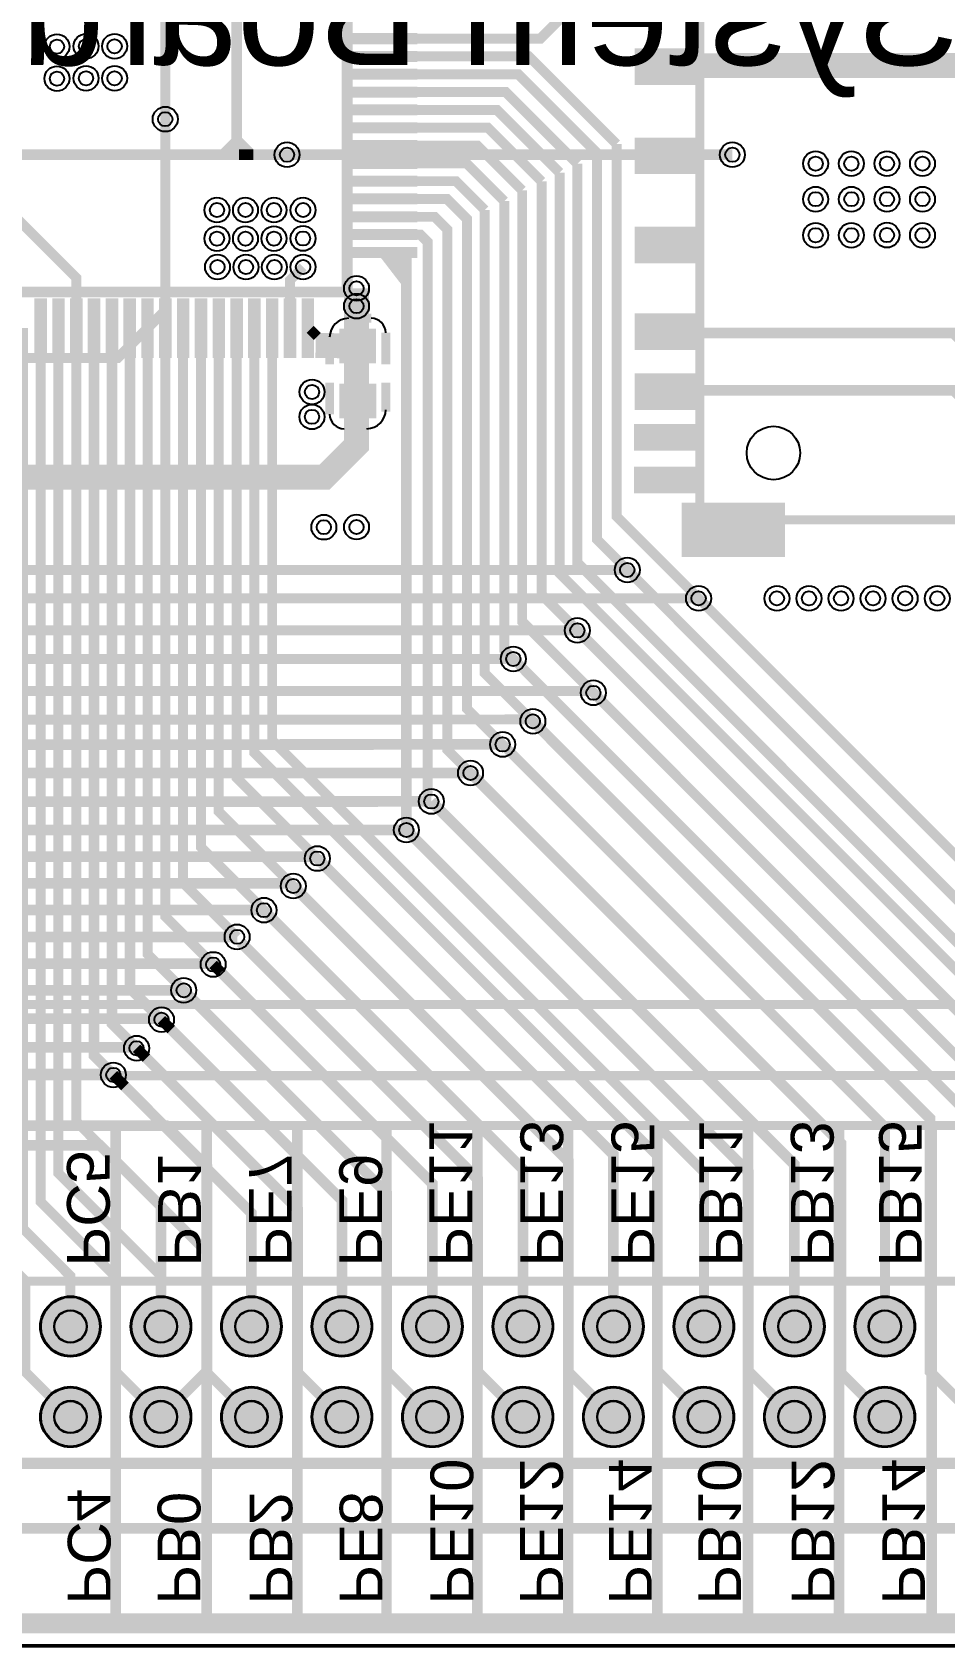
# Model space of a CAD drawing. Header units: millimetres. Extents: x -2 to 136, y -52 to 51.
# Drawn here: x 85 to 110.61, y -45.05 to 0.29 of the extents above; entities that cross this region are included whole.
import ezdxf

# ---------------------------------------------------------------- set-up
doc = ezdxf.new("R2010")
doc.units = ezdxf.units.MM
for name, color, linetype, true_color in [('BoardOutline', 7, 'Continuous', 0xff00ff), ('BottomLayer', 7, 'Continuous', 0x0000ff), ('BottomSilkLayer', 7, 'Continuous', 0x808000), ('BottomSolderLayer', 7, 'Continuous', 0xaa00ff), ('Hole', 7, 'Continuous', 0x222222), ('Multi-Layer', 7, 'Continuous', 0xc0c0c0), ('TopLayer', 7, 'Continuous', 0xff0000), ('TopPasterLayer', 7, 'Continuous', 0x808080), ('TopSilkLayer', 7, 'Continuous', 0xffff00), ('TopSolderLayer', 7, 'Continuous', 0x800080)]:
    doc.layers.add(name, color=color, linetype=linetype, true_color=true_color)
doc.styles.get("Standard").update_dxf_attribs({"font": 'arial.ttf'})

msp = doc.modelspace()

# ---------------------------------------------------------------- hatches: boundary and pattern name
at = {"layer": 'BottomSolderLayer'}
for points in [[(85.22, -36.035, 1), (86.922, -36.035, 1)], [(87.76, -36.035, 1), (89.462, -36.035, 1)], [(90.3, -36.035, 1), (92.002, -36.035, 1)], [(92.84, -36.035, 1), (94.542, -36.035, 1)], [(95.38, -36.035, 1), (97.082, -36.035, 1)], [(97.92, -36.035, 1), (99.622, -36.035, 1)], [(100.46, -36.035, 1), (102.162, -36.035, 1)], [(103, -36.035, 1), (104.702, -36.035, 1)], [(105.54, -36.035, 1), (107.242, -36.035, 1)], [(108.08, -36.035, 1), (109.782, -36.035, 1)], [(85.22, -38.575, 1), (86.922, -38.575, 1)], [(87.76, -38.575, 1), (89.462, -38.575, 1)], [(90.3, -38.575, 1), (92.002, -38.575, 1)], [(92.84, -38.575, 1), (94.542, -38.575, 1)], [(95.38, -38.575, 1), (97.082, -38.575, 1)], [(97.92, -38.575, 1), (99.622, -38.575, 1)], [(100.46, -38.575, 1), (102.162, -38.575, 1)], [(103, -38.575, 1), (104.702, -38.575, 1)], [(105.54, -38.575, 1), (107.242, -38.575, 1)], [(108.08, -38.575, 1), (109.782, -38.575, 1)]]:
    msp.add_hatch(color=256, dxfattribs=at).paths.add_polyline_path(points)
at = {"layer": 'Multi-Layer'}
for points in [[(85.245, -36.035, 1), (86.896, -36.035, 1)], [(87.785, -36.035, 1), (89.436, -36.035, 1)], [(90.325, -36.035, 1), (91.976, -36.035, 1)], [(92.865, -36.035, 1), (94.516, -36.035, 1)], [(95.405, -36.035, 1), (97.056, -36.035, 1)], [(97.945, -36.035, 1), (99.596, -36.035, 1)], [(100.485, -36.035, 1), (102.136, -36.035, 1)], [(103.025, -36.035, 1), (104.676, -36.035, 1)], [(105.565, -36.035, 1), (107.216, -36.035, 1)], [(108.105, -36.035, 1), (109.756, -36.035, 1)], [(85.245, -38.575, 1), (86.896, -38.575, 1)], [(87.785, -38.575, 1), (89.436, -38.575, 1)], [(90.325, -38.575, 1), (91.976, -38.575, 1)], [(92.865, -38.575, 1), (94.516, -38.575, 1)], [(95.405, -38.575, 1), (97.056, -38.575, 1)], [(97.945, -38.575, 1), (99.596, -38.575, 1)], [(100.485, -38.575, 1), (102.136, -38.575, 1)], [(103.025, -38.575, 1), (104.676, -38.575, 1)], [(105.565, -38.575, 1), (107.216, -38.575, 1)], [(108.105, -38.575, 1), (109.756, -38.575, 1)]]:
    msp.add_hatch(color=256, dxfattribs=at).paths.add_polyline_path(points)
at = {"layer": 'TopLayer'}
for points in [[(95.668, 0.259), (95.668, -0.041), (94.045, -0.041), (94.045, 0.259)], [(95.668, -0.241), (95.668, -0.541), (94.045, -0.541), (94.045, -0.241)], [(101.952, -1.177), (101.952, -0.177), (103.752, -0.177), (103.752, -1.177)], [(95.668, -0.741), (95.668, -1.041), (94.045, -1.041), (94.045, -0.741)], [(95.668, -1.241), (95.668, -1.541), (94.045, -1.541), (94.045, -1.241)], [(95.668, -1.741), (95.668, -2.041), (94.045, -2.041), (94.045, -1.741)], [(95.668, -2.241), (95.668, -2.541), (94.045, -2.541), (94.045, -2.241)], [(101.952, -3.68), (101.952, -2.68), (103.752, -2.68), (103.752, -3.68)], [(95.668, -2.741), (95.668, -3.041), (94.045, -3.041), (94.045, -2.741)], [(95.668, -3.241), (95.668, -3.541), (94.045, -3.541), (94.045, -3.241)], [(95.668, -3.741), (95.668, -4.041), (94.045, -4.041), (94.045, -3.741)], [(95.668, -4.241), (95.668, -4.541), (94.045, -4.541), (94.045, -4.241)], [(95.668, -4.741), (95.668, -5.041), (94.045, -5.041), (94.045, -4.741)], [(95.668, -5.241), (95.668, -5.541), (94.045, -5.541), (94.045, -5.241)], [(101.952, -6.183), (101.952, -5.183), (103.752, -5.183), (103.752, -6.183)], [(95.668, -5.741), (95.668, -6.041), (94.045, -6.041), (94.045, -5.741)], [(85.384, -8.828), (85.084, -8.828), (85.084, -7.205), (85.384, -7.205)], [(85.884, -8.828), (85.583, -8.828), (85.583, -7.205), (85.884, -7.205)], [(86.384, -8.828), (86.084, -8.828), (86.084, -7.205), (86.384, -7.205)], [(86.881, -8.828), (86.581, -8.828), (86.581, -7.205), (86.881, -7.205)], [(87.387, -8.828), (87.086, -8.828), (87.086, -7.205), (87.387, -7.205)], [(87.884, -8.828), (87.583, -8.828), (87.583, -7.205), (87.884, -7.205)], [(88.384, -8.828), (88.084, -8.828), (88.084, -7.205), (88.384, -7.205)], [(88.884, -8.828), (88.583, -8.828), (88.583, -7.205), (88.884, -7.205)], [(89.384, -8.828), (89.084, -8.828), (89.084, -7.205), (89.384, -7.205)], [(89.884, -8.828), (89.583, -8.828), (89.583, -7.205), (89.884, -7.205)], [(90.384, -8.828), (90.084, -8.828), (90.084, -7.205), (90.384, -7.205)], [(90.884, -8.828), (90.583, -8.828), (90.583, -7.205), (90.884, -7.205)], [(91.384, -8.828), (91.084, -8.828), (91.084, -7.205), (91.384, -7.205)], [(91.884, -8.828), (91.583, -8.828), (91.583, -7.205), (91.884, -7.205)], [(92.384, -8.828), (92.084, -8.828), (92.084, -7.205), (92.384, -7.205)], [(92.884, -8.828), (92.583, -8.828), (92.583, -7.205), (92.884, -7.205)], [(101.952, -8.614), (101.952, -7.614), (103.752, -7.614), (103.752, -8.614)], [(94.623, -8.052), (94.623, -8.982), (93.643, -8.982), (93.643, -8.052)], [(101.952, -10.301), (101.952, -9.301), (103.752, -9.301), (103.752, -10.301)], [(94.628, -9.594), (94.628, -10.524), (93.648, -10.524), (93.648, -9.594)], [(101.952, -11.445), (101.952, -10.715), (103.752, -10.715), (103.752, -11.445)], [(101.952, -12.646), (101.952, -11.916), (103.752, -11.916), (103.752, -12.646)], [(103.278, -14.425), (103.278, -12.925), (106.078, -12.925), (106.078, -14.425)]]:
    msp.add_hatch(color=256, dxfattribs=at).paths.add_polyline_path(points)
at = {"layer": 'TopPasterLayer'}
for points in [[(95.668, 0.259), (95.668, -0.041), (94.045, -0.041), (94.045, 0.259)], [(95.668, -0.241), (95.668, -0.541), (94.045, -0.541), (94.045, -0.241)], [(101.952, -1.177), (101.952, -0.177), (103.752, -0.177), (103.752, -1.177)], [(95.668, -0.741), (95.668, -1.041), (94.045, -1.041), (94.045, -0.741)], [(95.668, -1.241), (95.668, -1.541), (94.045, -1.541), (94.045, -1.241)], [(95.668, -1.741), (95.668, -2.041), (94.045, -2.041), (94.045, -1.741)], [(95.668, -2.241), (95.668, -2.541), (94.045, -2.541), (94.045, -2.241)], [(101.952, -3.68), (101.952, -2.68), (103.752, -2.68), (103.752, -3.68)], [(95.668, -2.741), (95.668, -3.041), (94.045, -3.041), (94.045, -2.741)], [(95.668, -3.241), (95.668, -3.541), (94.045, -3.541), (94.045, -3.241)], [(95.668, -3.741), (95.668, -4.041), (94.045, -4.041), (94.045, -3.741)], [(95.668, -4.241), (95.668, -4.541), (94.045, -4.541), (94.045, -4.241)], [(95.668, -4.741), (95.668, -5.041), (94.045, -5.041), (94.045, -4.741)], [(95.668, -5.241), (95.668, -5.541), (94.045, -5.541), (94.045, -5.241)], [(101.952, -6.183), (101.952, -5.183), (103.752, -5.183), (103.752, -6.183)], [(95.668, -5.741), (95.668, -6.041), (94.045, -6.041), (94.045, -5.741)], [(85.384, -8.828), (85.084, -8.828), (85.084, -7.205), (85.384, -7.205)], [(85.884, -8.828), (85.583, -8.828), (85.583, -7.205), (85.884, -7.205)], [(86.384, -8.828), (86.084, -8.828), (86.084, -7.205), (86.384, -7.205)], [(86.881, -8.828), (86.581, -8.828), (86.581, -7.205), (86.881, -7.205)], [(87.387, -8.828), (87.086, -8.828), (87.086, -7.205), (87.387, -7.205)], [(87.884, -8.828), (87.583, -8.828), (87.583, -7.205), (87.884, -7.205)], [(88.384, -8.828), (88.084, -8.828), (88.084, -7.205), (88.384, -7.205)], [(88.884, -8.828), (88.583, -8.828), (88.583, -7.205), (88.884, -7.205)], [(89.384, -8.828), (89.084, -8.828), (89.084, -7.205), (89.384, -7.205)], [(89.884, -8.828), (89.583, -8.828), (89.583, -7.205), (89.884, -7.205)], [(90.384, -8.828), (90.084, -8.828), (90.084, -7.205), (90.384, -7.205)], [(90.884, -8.828), (90.583, -8.828), (90.583, -7.205), (90.884, -7.205)], [(91.384, -8.828), (91.084, -8.828), (91.084, -7.205), (91.384, -7.205)], [(91.884, -8.828), (91.583, -8.828), (91.583, -7.205), (91.884, -7.205)], [(92.384, -8.828), (92.084, -8.828), (92.084, -7.205), (92.384, -7.205)], [(92.884, -8.828), (92.583, -8.828), (92.583, -7.205), (92.884, -7.205)], [(101.952, -8.614), (101.952, -7.614), (103.752, -7.614), (103.752, -8.614)], [(94.623, -8.052), (94.623, -8.982), (93.643, -8.982), (93.643, -8.052)], [(101.952, -10.301), (101.952, -9.301), (103.752, -9.301), (103.752, -10.301)], [(94.628, -9.594), (94.628, -10.524), (93.648, -10.524), (93.648, -9.594)], [(101.952, -11.445), (101.952, -10.715), (103.752, -10.715), (103.752, -11.445)], [(101.952, -12.646), (101.952, -11.916), (103.752, -11.916), (103.752, -12.646)], [(103.278, -14.425), (103.278, -12.925), (106.078, -12.925), (106.078, -14.425)]]:
    msp.add_hatch(color=256, dxfattribs=at).paths.add_polyline_path(points)
at = {"layer": 'TopSolderLayer'}
for points in [[(95.805, 0.264), (95.805, -0.046), (93.908, -0.046), (93.908, 0.264)], [(95.805, -0.236), (95.805, -0.545), (93.908, -0.545), (93.908, -0.236)], [(101.907, -1.191), (101.907, -0.162), (103.798, -0.162), (103.798, -1.191)], [(95.805, -0.736), (95.805, -1.046), (93.908, -1.046), (93.908, -0.736)], [(95.805, -1.236), (95.805, -1.545), (93.908, -1.545), (93.908, -1.236)], [(95.805, -1.736), (95.805, -2.046), (93.908, -2.046), (93.908, -1.736)], [(95.805, -2.236), (95.805, -2.545), (93.908, -2.545), (93.908, -2.236)], [(101.907, -3.694), (101.907, -2.666), (103.798, -2.666), (103.798, -3.694)], [(95.805, -2.736), (95.805, -3.046), (93.908, -3.046), (93.908, -2.736)], [(95.805, -3.236), (95.805, -3.545), (93.908, -3.545), (93.908, -3.236)], [(95.805, -3.736), (95.805, -4.046), (93.908, -4.046), (93.908, -3.736)], [(95.805, -4.236), (95.805, -4.545), (93.908, -4.545), (93.908, -4.236)], [(95.805, -4.736), (95.805, -5.046), (93.908, -5.046), (93.908, -4.736)], [(95.805, -5.236), (95.805, -5.545), (93.908, -5.545), (93.908, -5.236)], [(101.907, -6.197), (101.907, -5.169), (103.798, -5.169), (103.798, -6.197)], [(95.805, -5.736), (95.805, -6.046), (93.908, -6.046), (93.908, -5.736)], [(85.409, -8.853), (85.058, -8.853), (85.058, -7.179), (85.409, -7.179)], [(85.909, -8.853), (85.558, -8.853), (85.558, -7.179), (85.909, -7.179)], [(86.409, -8.853), (86.058, -8.853), (86.058, -7.179), (86.409, -7.179)], [(86.907, -8.853), (86.555, -8.853), (86.555, -7.179), (86.907, -7.179)], [(87.412, -8.853), (87.061, -8.853), (87.061, -7.179), (87.412, -7.179)], [(87.909, -8.853), (87.558, -8.853), (87.558, -7.179), (87.909, -7.179)], [(88.409, -8.853), (88.058, -8.853), (88.058, -7.179), (88.409, -7.179)], [(88.909, -8.853), (88.558, -8.853), (88.558, -7.179), (88.909, -7.179)], [(89.409, -8.853), (89.058, -8.853), (89.058, -7.179), (89.409, -7.179)], [(89.909, -8.853), (89.558, -8.853), (89.558, -7.179), (89.909, -7.179)], [(90.409, -8.853), (90.058, -8.853), (90.058, -7.179), (90.409, -7.179)], [(90.909, -8.853), (90.558, -8.853), (90.558, -7.179), (90.909, -7.179)], [(91.409, -8.853), (91.058, -8.853), (91.058, -7.179), (91.409, -7.179)], [(91.909, -8.853), (91.558, -8.853), (91.558, -7.179), (91.909, -7.179)], [(92.409, -8.853), (92.058, -8.853), (92.058, -7.179), (92.409, -7.179)], [(92.909, -8.853), (92.558, -8.853), (92.558, -7.179), (92.909, -7.179)], [(101.907, -8.628), (101.907, -7.6), (103.798, -7.6), (103.798, -8.628)], [(94.65, -8.028), (94.65, -9.006), (93.616, -9.006), (93.616, -8.028)], [(101.907, -10.315), (101.907, -9.287), (103.798, -9.287), (103.798, -10.315)], [(94.655, -9.57), (94.655, -10.548), (93.621, -10.548), (93.621, -9.57)], [(101.889, -11.455), (101.889, -10.704), (103.815, -10.704), (103.815, -11.455)], [(101.889, -12.656), (101.889, -11.906), (103.815, -11.906), (103.815, -12.656)], [(103.23, -14.438), (103.23, -12.911), (106.125, -12.911), (106.125, -14.438)], [(85.22, -36.035, 1), (86.922, -36.035, 1)], [(87.76, -36.035, 1), (89.462, -36.035, 1)], [(90.3, -36.035, 1), (92.002, -36.035, 1)], [(92.84, -36.035, 1), (94.542, -36.035, 1)], [(95.38, -36.035, 1), (97.082, -36.035, 1)], [(97.92, -36.035, 1), (99.622, -36.035, 1)], [(100.46, -36.035, 1), (102.162, -36.035, 1)], [(103, -36.035, 1), (104.702, -36.035, 1)], [(105.54, -36.035, 1), (107.242, -36.035, 1)], [(108.08, -36.035, 1), (109.782, -36.035, 1)], [(85.22, -38.575, 1), (86.922, -38.575, 1)], [(87.76, -38.575, 1), (89.462, -38.575, 1)], [(90.3, -38.575, 1), (92.002, -38.575, 1)], [(92.84, -38.575, 1), (94.542, -38.575, 1)], [(95.38, -38.575, 1), (97.082, -38.575, 1)], [(97.92, -38.575, 1), (99.622, -38.575, 1)], [(100.46, -38.575, 1), (102.162, -38.575, 1)], [(103, -38.575, 1), (104.702, -38.575, 1)], [(105.54, -38.575, 1), (107.242, -38.575, 1)], [(108.08, -38.575, 1), (109.782, -38.575, 1)]]:
    msp.add_hatch(color=256, dxfattribs=at).paths.add_polyline_path(points)

# ---------------------------------------------------------------- linework, layer by layer
at = {"layer": 'BoardOutline', "const_width": 0.1}
msp.add_lwpolyline([(127, -45), (8, -45)], dxfattribs=at)
at = {"layer": 'BottomLayer'}
for points, const_width in [([(88.73, -2.151), (88.73, -7.52), (87.6, -8.65), (87.4, -8.85), (84.65, -8.85), (73.85, -8.85), (72.45, -10.25), (72.149, -10.551), (65.7, -10.551)], 0.28), ([(92.15, -3.15), (104.65, -3.15)], 0.3), ([(67.2, -12.2), (67.5, -12.2), (93.2, -12.2), (94.1, -11.3), (94.1, -6.901)], 0.7), ([(94.1, -7.4), (94.1, -6.9)], 0.7), ([(88.611, -36.035), (88.611, -32.66), (86.9, -30.95), (63.65, -30.95), (61.3, -28.6), (61.3, -12.85)], 0.3), ([(88.611, -38.575), (89.901, -37.285), (89.901, -31.552), (88.75, -30.401), (64.003, -30.401), (62.25, -28.651), (62.25, -12.85)], 0.3), ([(64.9, -14.801), (101.7, -14.8)], 0.28), ([(64.1, -15.601), (103.7, -15.6)], 0.28), ([(64.9, -16.5), (100.3, -16.5)], 0.28), ([(64.097, -17.308), (98.5, -17.3)], 0.28), ([(64.879, -18.209), (100.7, -18.2)], 0.28), ([(64.097, -19.009), (98.999, -18.999)], 0.28), ([(64.897, -19.708), (98.2, -19.7)], 0.3), ([(64.13, -20.513), (97.3, -20.5)], 0.3), ([(64.93, -21.313), (96.2, -21.3)], 0.3), ([(64.13, -22.113), (95.5, -22.1)], 0.3), ([(64.9, -22.85), (92.95, -22.85)], 0.3), ([(64.1, -23.599), (92.25, -23.6)], 0.3), ([(64.9, -24.351), (91.5, -24.35)], 0.3), ([(64.1, -25.103), (90.75, -25.1)], 0.3), ([(64.95, -25.85), (90.1, -25.85)], 0.3), ([(64.1, -26.599), (89.25, -26.6)], 0.3), ([(64.9, -27.399), (88.65, -27.4)], 0.3), ([(64.1, -28.199), (87.9, -28.2)], 0.3), ([(65.349, -28.951), (87.25, -28.95)], 0.3), ([(116.551, -38.575), (116.551, -43.299), (115.45, -44.4), (57.7, -44.4)], 0.5)]:
    msp.add_lwpolyline(points, dxfattribs=dict(at, const_width=const_width))
at = {"layer": 'BottomSilkLayer'}
for points, const_width in [([(72.083, -34.708), (72.083, -30.396), (122.882, -30.396), (122.882, -34.758)], 0.25), ([(87.332, -30.408), (87.332, -44.158)], 0.28), ([(89.882, -30.408), (89.882, -44.108)], 0.28), ([(92.433, -30.408), (92.433, -44.158)], 0.28), ([(94.932, -30.458), (94.932, -44.158)], 0.28), ([(97.483, -30.408), (97.483, -44.108)], 0.28), ([(100.033, -30.408), (100.033, -44.158)], 0.28), ([(102.532, -30.408), (102.532, -44.158)], 0.28), ([(105.083, -30.408), (105.083, -44.108)], 0.28), ([(107.632, -30.408), (107.632, -44.108)], 0.28), ([(110.232, -30.408), (110.232, -44.158)], 0.28), ([(122.898, -34.76), (72.099, -34.76)], 0.25), ([(122.848, -39.76), (122.848, -39.91), (72.099, -39.91), (72.1, -39.857)], 0.25), ([(122.848, -39.91), (122.848, -44.21), (72.099, -44.21), (72.099, -39.91)], 0.25)]:
    msp.add_lwpolyline(points, dxfattribs=dict(at, const_width=const_width))
at = {"layer": 'BottomSolderLayer'}
for centre, radius in [((86.071, -36.035), 0.851), ((88.611, -36.035), 0.851), ((91.151, -36.035), 0.851), ((93.691, -36.035), 0.851), ((96.231, -36.035), 0.851), ((98.771, -36.035), 0.851), ((101.311, -36.035), 0.851), ((103.851, -36.035), 0.851), ((106.391, -36.035), 0.851), ((108.931, -36.035), 0.851), ((86.071, -36.035), 0.458), ((88.611, -36.035), 0.458), ((91.151, -36.035), 0.458), ((93.691, -36.035), 0.458), ((96.231, -36.035), 0.458), ((98.771, -36.035), 0.458), ((101.311, -36.035), 0.458), ((103.851, -36.035), 0.458), ((106.391, -36.035), 0.458), ((108.931, -36.035), 0.458), ((86.071, -38.575), 0.851), ((88.611, -38.575), 0.851), ((91.151, -38.575), 0.851), ((93.691, -38.575), 0.851), ((96.231, -38.575), 0.851), ((98.771, -38.575), 0.851), ((101.311, -38.575), 0.851), ((103.851, -38.575), 0.851), ((106.391, -38.575), 0.851), ((108.931, -38.575), 0.851), ((86.071, -38.575), 0.458), ((88.611, -38.575), 0.458), ((91.151, -38.575), 0.458), ((93.691, -38.575), 0.458), ((96.231, -38.575), 0.458), ((98.771, -38.575), 0.458), ((101.311, -38.575), 0.458), ((103.851, -38.575), 0.458), ((106.391, -38.575), 0.458), ((108.931, -38.575), 0.458)]:
    msp.add_circle(centre, radius, dxfattribs=at)
at = {"layer": 'Hole'}
for centre in [(85.69, -0.114), (86.507, -0.104), (87.308, -0.104), (85.69, -1.013), (86.507, -1.003), (87.308, -1.003), (88.73, -2.151), (92.151, -3.15), (104.651, -3.15), (106.988, -3.399), (107.991, -3.399), (108.989, -3.399), (109.987, -3.399), (90.183, -4.702), (90.983, -4.702), (91.783, -4.702), (92.601, -4.702), (106.988, -4.397), (107.991, -4.397), (108.989, -4.397), (109.987, -4.397), (90.183, -5.502), (90.983, -5.502), (91.783, -5.502), (92.598, -5.499), (106.988, -5.408), (107.991, -5.408), (108.989, -5.405), (109.987, -5.408), (90.198, -6.299), (90.996, -6.302), (91.796, -6.302), (92.601, -6.299), (94.1, -6.901), (94.1, -7.399), (92.852, -9.807), (92.85, -10.505), (93.183, -13.602), (94.1, -13.599), (101.699, -14.801), (103.701, -15.601), (105.9, -15.601), (106.8, -15.601), (107.701, -15.601), (108.6, -15.601), (109.5, -15.601), (110.401, -15.601), (100.3, -16.5), (98.501, -17.3), (100.749, -18.25), (99.05, -19.05), (98.202, -19.7), (97.3, -20.5), (96.2, -21.3), (95.499, -22.101), (93, -22.901), (92.324, -23.675), (91.501, -24.351), (90.749, -25.1), (90.076, -25.875), (89.251, -26.599), (88.626, -27.424), (87.925, -28.225), (87.275, -28.974)]:
    msp.add_circle(centre, 0.2, dxfattribs=at)
at = {"layer": 'Multi-Layer'}
for centre, radius in [((85.69, -0.114), 0.35), ((86.507, -0.104), 0.35), ((87.308, -0.104), 0.35), ((85.69, -1.013), 0.35), ((86.507, -1.003), 0.35), ((87.308, -1.003), 0.35), ((88.73, -2.151), 0.35), ((92.151, -3.15), 0.35), ((104.651, -3.15), 0.35), ((106.988, -3.399), 0.35), ((107.991, -3.399), 0.35), ((108.989, -3.399), 0.35), ((109.987, -3.399), 0.35), ((106.988, -4.397), 0.35), ((107.991, -4.397), 0.35), ((108.989, -4.397), 0.35), ((109.987, -4.397), 0.35), ((90.183, -4.702), 0.35), ((90.983, -4.702), 0.35), ((91.783, -4.702), 0.35), ((92.601, -4.702), 0.35), ((90.183, -5.502), 0.35), ((90.983, -5.502), 0.35), ((91.783, -5.502), 0.35), ((92.598, -5.499), 0.35), ((106.988, -5.408), 0.35), ((107.991, -5.408), 0.35), ((108.989, -5.405), 0.35), ((109.987, -5.408), 0.35), ((90.198, -6.299), 0.35), ((90.996, -6.302), 0.35), ((91.796, -6.302), 0.35), ((92.601, -6.299), 0.35), ((94.1, -6.901), 0.35), ((94.1, -7.399), 0.35), ((92.852, -9.807), 0.35), ((92.85, -10.505), 0.35), ((105.804, -11.519), 0.75), ((93.183, -13.602), 0.35), ((94.1, -13.599), 0.35), ((101.699, -14.801), 0.35), ((103.701, -15.601), 0.35), ((105.9, -15.601), 0.35), ((106.8, -15.601), 0.35), ((107.701, -15.601), 0.35), ((108.6, -15.601), 0.35), ((109.5, -15.601), 0.35), ((110.401, -15.601), 0.35), ((100.3, -16.5), 0.35), ((98.501, -17.3), 0.35), ((100.749, -18.25), 0.35), ((99.05, -19.05), 0.35), ((98.202, -19.7), 0.35), ((97.3, -20.5), 0.35), ((96.2, -21.3), 0.35), ((95.499, -22.101), 0.35), ((93, -22.901), 0.35), ((92.324, -23.675), 0.35), ((91.501, -24.351), 0.35), ((90.749, -25.1), 0.35), ((90.076, -25.875), 0.35), ((89.251, -26.599), 0.35), ((88.626, -27.424), 0.35), ((87.925, -28.225), 0.35), ((87.275, -28.974), 0.35), ((86.071, -36.035), 0.826), ((88.611, -36.035), 0.826), ((91.151, -36.035), 0.826), ((93.691, -36.035), 0.826), ((96.231, -36.035), 0.826), ((98.771, -36.035), 0.826), ((101.311, -36.035), 0.826), ((103.851, -36.035), 0.826), ((106.391, -36.035), 0.826), ((108.931, -36.035), 0.826), ((86.071, -36.035), 0.445), ((88.611, -36.035), 0.445), ((91.151, -36.035), 0.445), ((93.691, -36.035), 0.445), ((96.231, -36.035), 0.445), ((98.771, -36.035), 0.445), ((101.311, -36.035), 0.445), ((103.851, -36.035), 0.445), ((106.391, -36.035), 0.445), ((108.931, -36.035), 0.445), ((86.071, -38.575), 0.826), ((88.611, -38.575), 0.826), ((91.151, -38.575), 0.826), ((93.691, -38.575), 0.826), ((96.231, -38.575), 0.826), ((98.771, -38.575), 0.826), ((101.311, -38.575), 0.826), ((103.851, -38.575), 0.826), ((106.391, -38.575), 0.826), ((108.931, -38.575), 0.826), ((86.071, -38.575), 0.445), ((88.611, -38.575), 0.445), ((91.151, -38.575), 0.445), ((93.691, -38.575), 0.445), ((96.231, -38.575), 0.445), ((98.771, -38.575), 0.445), ((101.311, -38.575), 0.445), ((103.851, -38.575), 0.445), ((106.391, -38.575), 0.445), ((108.931, -38.575), 0.445)]:
    msp.add_circle(centre, radius, dxfattribs=at)
at = {"layer": 'TopLayer'}
for points, const_width in [([(123.231, 17), (123.1, 17), (123.1, 0.4), (122.07, -0.63), (102.897, -0.65)], 0.7), ([(88.73, -2.151), (88.73, 8.232), (88.733, 8.235)], 0.28), ([(90.734, 8.235), (90.734, -3.084), (90.8, -3.15)], 0.3), ([(101.3, 2.149), (99.261, 0.109), (94.856, 0.109)], 0.28), ([(94.856, -0.391), (98.941, -0.391), (101.4, -2.85)], 0.28), ([(94.856, -0.892), (98.641, -0.892), (100.851, -3.101)], 0.28), ([(94.856, -1.392), (98.291, -1.392), (100.3, -3.401)], 0.28), ([(94.856, -1.89), (98.039, -1.89), (99.799, -3.65)], 0.28), ([(94.856, -2.39), (97.79, -2.39), (99.299, -3.899)], 0.28), ([(90.752, -2.751), (90.353, -3.15), (90.3, -3.15)], 0.3), ([(90.734, -2.751), (90.752, -2.751), (91.151, -3.15)], 0.3), ([(101.4, -2.85), (101.4, -2.85), (101.4, -13.299), (103.7, -15.6)], 0.28), ([(90.8, -3.15), (83.95, -3.15), (79.65, -7.45), (79.65, -8.35), (78.85, -9.15), (78.85, -10.35)], 0.3), ([(92.151, -3.15), (90.8, -3.15)], 0.3), ([(90.8, -3.15), (91.199, -3.15)], 0.3), ([(94.856, -2.891), (97.49, -2.891), (98.75, -4.15)], 0.28), ([(100.851, -3.101), (100.851, -3.101), (100.851, -13.951), (101.7, -14.8)], 0.28), ([(104.651, -3.15), (102.892, -3.152), (102.812, -3.129)], 0.3), ([(94.856, -3.391), (97.191, -3.391), (98.25, -4.45)], 0.28), ([(99.799, -3.65), (99.799, -3.65), (99.799, -14.899), (115.25, -30.35), (115.25, -37.275), (116.551, -38.575)], 0.28), ([(100.3, -3.401), (100.3, -3.401), (100.3, -14.6), (116.551, -30.851), (116.551, -36.035)], 0.28), ([(94.856, -3.891), (96.894, -3.891), (97.701, -4.699)], 0.28), ([(98.75, -4.15), (98.75, -4.15), (98.75, -16.25), (100.75, -18.25)], 0.28), ([(99.299, -3.899), (99.299, -3.899), (99.299, -15.499), (100.3, -16.5)], 0.28), ([(84.082, -4.453), (86.233, -6.604), (86.233, -8.016)], 0.28), ([(94.856, -4.392), (96.642, -4.392), (97.05, -4.8), (97.201, -4.951), (97.201, -5.05)], 0.28), ([(98.25, -4.45), (98.25, -4.45), (98.25, -17.049), (98.501, -17.299)], 0.28), ([(94.856, -4.892), (96.292, -4.892), (96.5, -5.1), (96.65, -5.25), (96.65, -5.4)], 0.28), ([(97.2, -5.05), (97.2, -5.05), (97.2, -18.699), (98.201, -19.699)], 0.28), ([(97.701, -4.699), (97.701, -4.699), (97.701, -17.701), (99.05, -19.05)], 0.28), ([(94.856, -5.39), (95.89, -5.39), (96, -5.5), (96.101, -5.601), (96.101, -5.801)], 0.28), ([(96.65, -5.4), (96.65, -5.4), (96.65, -19.85), (97.3, -20.5)], 0.28), ([(94.856, -5.89), (95.499, -6.726), (95.499, -9)], 0.3), ([(95.05, -5.9), (95.45, -6.3)], 0.3), ([(95.5, -6.7), (95.5, -6)], 0.3), ([(96.1, -5.8), (96.1, -5.8), (96.1, -21.3), (96.2, -21.3)], 0.28), ([(92.233, -8.016), (92.233, -6.668), (92.601, -6.299)], 0.28), ([(94.1, -6.901), (94.1, -8.486), (94.133, -8.519)], 0.7), ([(84.234, -8.016), (84.234, -34.184), (84.8, -34.75), (84.8, -37.305), (86.071, -38.575)], 0.28), ([(84.735, -8.016), (84.735, -33.285), (86.071, -34.621), (86.071, -36.035)], 0.28), ([(85.232, -8.016), (85.232, -32.533), (87.35, -34.65), (87.35, -37.314), (88.611, -38.575)], 0.28), ([(85.733, -8.016), (85.733, -31.733), (88.1, -34.1), (88.611, -34.611), (88.611, -36.035)], 0.28), ([(86.233, -8.016), (86.233, -30.283), (87.35, -31.4), (89.9, -33.95), (89.9, -35.95), (89.9, -37.324), (91.151, -38.575)], 0.28), ([(86.731, -8.113), (86.731, -28.431), (87.275, -28.975)], 0.3), ([(87.236, -8.113), (87.236, -27.536), (87.925, -28.225)], 0.3), ([(87.744, -8.113), (87.744, -26.545), (88.625, -27.425)], 0.3), ([(88.235, -8.016), (88.235, -25.583), (89.401, -26.749)], 0.28), ([(88.733, -8.016), (88.733, -24.531), (90.076, -25.875)], 0.28), ([(89.233, -8.016), (89.233, -23.584), (90.749, -25.1)], 0.28), ([(89.733, -8.016), (89.733, -22.583), (91.501, -24.351)], 0.28), ([(90.234, -8.016), (90.234, -21.585), (92.324, -23.675)], 0.28), ([(90.734, -8.016), (90.734, -20.635), (93, -22.901)], 0.28), ([(91.234, -8.016), (91.234, -19.934), (102.55, -31.25), (102.55, -37.274), (103.851, -38.575)], 0.28), ([(91.732, -8.016), (91.732, -19.582), (103.851, -31.701), (103.851, -36.035)], 0.28), ([(93.101, -8.501), (92.95, -8.5)], 0.7), ([(92.8, -8.05), (93, -8.25)], 0.28), ([(94.133, -8.519), (93.1, -8.5)], 0.7), ([(113.233, -16.995), (113.233, -10.533), (111.5, -8.8), (110.851, -8.151), (102.898, -8.151)], 0.3), ([(95.499, -8.999), (95.499, -22.101)], 0.3), ([(116.95, -20.4), (113.35, -20.4), (111.8, -18.85), (111.8, -10.7), (110.861, -9.761), (102.822, -9.761)], 0.3), ([(101.7, -14.8), (117.851, -30.951), (117.851, -36.851), (119.333, -38.333), (119.091, -38.575)], 0.28), ([(103.7, -15.6), (119.091, -30.991), (119.091, -36.035)], 0.28), ([(100.3, -16.5), (114.011, -30.211), (114.011, -36.035)], 0.3), ([(98.501, -17.299), (111.471, -30.272), (111.471, -36.035)], 0.28), ([(100.75, -18.25), (112.8, -30.3), (112.8, -37.364), (114.011, -38.575)], 0.28), ([(99.05, -19.05), (110.201, -30.201), (110.201, -37.305), (111.471, -38.575)], 0.3), ([(98.201, -19.699), (108.931, -30.429), (108.931, -36.035)], 0.28), ([(97.3, -20.5), (107.7, -30.9), (107.7, -37.344), (108.931, -38.575)], 0.3), ([(96.2, -21.3), (96.2, -21.3), (106.391, -31.49), (106.391, -36.035)], 0.3), ([(95.499, -22.099), (95.499, -22.099), (105.1, -31.698), (105.1, -37.285), (106.391, -38.575)], 0.3), ([(93, -22.9), (101.311, -31.211), (101.311, -36.035)], 0.3), ([(92.325, -23.675), (100.05, -31.4), (100.05, -35.25), (100.05, -37.314), (101.311, -38.575)], 0.3), ([(91.5, -24.35), (98.771, -31.621), (98.771, -36.035)], 0.3), ([(90.85, -25.25), (97.501, -31.9), (97.501, -37.305), (98.771, -38.575)], 0.3), ([(90.076, -25.874), (90.301, -26.099)], 0.3), ([(90.301, -26.099), (96.231, -32.029), (96.231, -36.035)], 0.3), ([(89.25, -26.6), (89.9, -27.25), (94.95, -32.3), (94.95, -36), (94.95, -37.294), (96.231, -38.575)], 0.3), ([(88.625, -27.425), (88.9, -27.7)], 0.3), ([(88.9, -27.7), (93.691, -32.491), (93.691, -36.035)], 0.3), ([(87.925, -28.225), (88.2, -28.5)], 0.3), ([(88.2, -28.5), (92.451, -32.751), (92.451, -37.336)], 0.3), ([(87.275, -28.975), (87.6, -29.3)], 0.3), ([(87.6, -29.3), (91.151, -32.851), (91.151, -36.035)], 0.3), ([(74.9, -41.699), (116.901, -41.699), (117.85, -40.75), (117.85, -37.85), (116.551, -36.551), (116.551, -36.035)], 0.3), ([(92.451, -37.336), (93.691, -38.575)], 0.3)]:
    msp.add_lwpolyline(points, dxfattribs=dict(at, const_width=const_width))
at = {"layer": 'TopSilkLayer'}
for points, const_width in [([(129.287, 13.306), (129.287, -13.394), (106.087, -13.394), (105.586, -13.394)], 0.254), ([(103.737, -12.994), (103.737, 10.855)], 0.254), ([(93.84, 7.219), (93.84, -7)], 0.305), ([(93.84, -7), (79.622, -7)], 0.305), ([(93.828, -7.739), (94.514, -7.739)], 0.25), ([(93.345, -9.035), (93.345, -8.222)], 0.25), ([(94.92, -8.146), (94.92, -9.009), (94.92, -9.035)], 0.25), ([(93.345, -10.432), (93.345, -9.568), (93.345, -9.543)], 0.25), ([(94.92, -9.543), (94.92, -10.356)], 0.25), ([(94.437, -10.838), (93.752, -10.838)], 0.25), ([(38, -27), (119.169, -26.999)], 0.254), ([(38, -29), (127.2, -28.993)], 0.254), ([(72.1, -34.75), (72.1, -30.4), (122.9, -30.4), (122.9, -34.8)], 0.25), ([(87.35, -30.45), (87.35, -44.2)], 0.28), ([(89.9, -30.45), (89.9, -44.15)], 0.28), ([(92.45, -30.45), (92.45, -44.2)], 0.28), ([(94.95, -30.5), (94.95, -44.2)], 0.28), ([(97.5, -30.45), (97.5, -44.15)], 0.28), ([(100.05, -30.45), (100.05, -44.2)], 0.28), ([(102.55, -30.45), (102.55, -44.2)], 0.28), ([(105.1, -30.45), (105.1, -44.15)], 0.28), ([(107.65, -30.45), (107.65, -44.15)], 0.28), ([(110.25, -30.45), (110.25, -44.2)], 0.28), ([(122.9, -39.8), (122.9, -44.25), (72.1, -44.25), (72.117, -39.899)], 0.25)]:
    msp.add_lwpolyline(points, dxfattribs=dict(at, const_width=const_width))
at = {"layer": 'TopSilkLayer', "const_width": 0.254}
msp.add_lwpolyline([(72.101, -34.765), (122.901, -34.765), (122.901, -39.845), (72.101, -39.845), (72.101, -34.765)], close=True, dxfattribs=at)
at = {"layer": 'TopSilkLayer'}
for centre, radius, start, end in [((93.879, -8.273), 0.533, 90, 180), ((94.514, -8.146), 0.406, 360, 90), ((94.387, -10.305), 0.533, 270, 0), ((93.752, -10.432), 0.406, 180, 270)]:
    msp.add_arc(centre, radius, start, end, dxfattribs=at)
at = {"layer": 'TopSolderLayer'}
for centre, radius in [((86.071, -36.035), 0.851), ((88.611, -36.035), 0.851), ((91.151, -36.035), 0.851), ((93.691, -36.035), 0.851), ((96.231, -36.035), 0.851), ((98.771, -36.035), 0.851), ((101.311, -36.035), 0.851), ((103.851, -36.035), 0.851), ((106.391, -36.035), 0.851), ((108.931, -36.035), 0.851), ((86.071, -36.035), 0.458), ((88.611, -36.035), 0.458), ((91.151, -36.035), 0.458), ((93.691, -36.035), 0.458), ((96.231, -36.035), 0.458), ((98.771, -36.035), 0.458), ((101.311, -36.035), 0.458), ((103.851, -36.035), 0.458), ((106.391, -36.035), 0.458), ((108.931, -36.035), 0.458), ((86.071, -38.575), 0.851), ((88.611, -38.575), 0.851), ((91.151, -38.575), 0.851), ((93.691, -38.575), 0.851), ((96.231, -38.575), 0.851), ((98.771, -38.575), 0.851), ((101.311, -38.575), 0.851), ((103.851, -38.575), 0.851), ((106.391, -38.575), 0.851), ((108.931, -38.575), 0.851), ((86.071, -38.575), 0.458), ((88.611, -38.575), 0.458), ((91.151, -38.575), 0.458), ((93.691, -38.575), 0.458), ((96.231, -38.575), 0.458), ((98.771, -38.575), 0.458), ((101.311, -38.575), 0.458), ((103.851, -38.575), 0.458), ((106.391, -38.575), 0.458), ((108.931, -38.575), 0.458)]:
    msp.add_circle(centre, radius, dxfattribs=at)

# ---------------------------------------------------------------- texts
at = {"layer": 'BottomSilkLayer', "text_generation_flag": 2}
msp.add_text('Core System Board V1.0', height=3, dxfattribs=at).set_placement((121.252, -0.635))
for s, p in [('PE11', (96.147, -34.354)), ('PE13', (98.7, -34.354)), ('PE15', (101.257, -34.354)), ('PB11', (103.726, -34.354)), ('PB13', (106.292, -34.354)), ('PB15', (108.768, -34.354)), ('PC5', (85.972, -34.354)), ('PB1', (88.532, -34.354)), ('PE7', (91.08, -34.354)), ('PE9', (93.617, -34.354)), ('PE10', (96.175, -43.843)), ('PE12', (98.692, -43.843)), ('PE14', (101.186, -43.843)), ('PB10', (103.693, -43.843)), ('PB12', (106.312, -43.843)), ('PB14', (108.857, -43.843)), ('PC4', (85.994, -43.843)), ('PB0', (88.517, -43.843)), ('PB2', (91.097, -43.843)), ('PE8', (93.627, -43.843))]:
    msp.add_text(s, height=1.1999, rotation=270, dxfattribs=at).set_placement(p)

doc.saveas('drawing.dxf')
